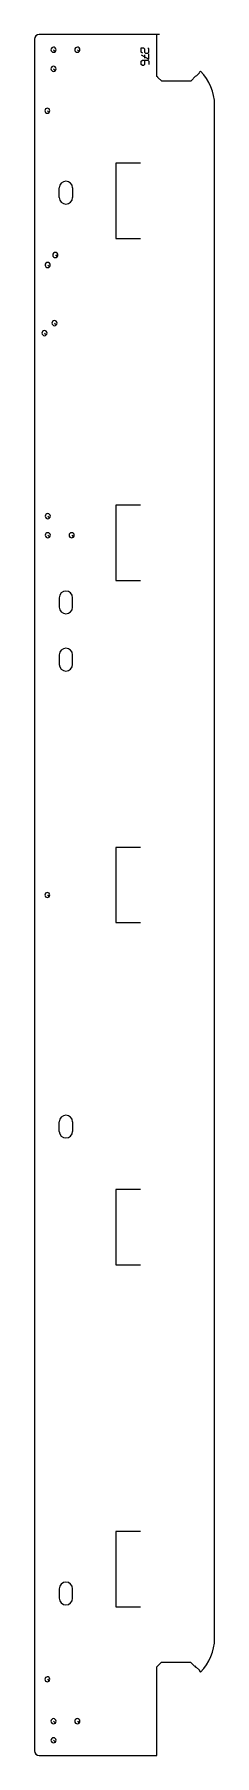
# Model space of a CAD drawing. Extents: x 15 to 204, y 84 to 1890.
import ezdxf

# ---------------------------------------------------------------- set-up
doc = ezdxf.new("R2010")
doc.units = 0

msp = doc.modelspace()

# ---------------------------------------------------------------- linework, layer by layer
for p, q in [((14.95, 1885), (14.95, 89)), ((143.3, 1890.05), (20, 1890.05)), ((146.3, 1890.05), (143.3, 1890.05)), ((143.35, 1846.02), (143.35, 1890)), ((35.04, 1874.04), (36.94, 1872.13)), ((60.04, 1874.04), (61.94, 1872.13)), ((127.04, 1871.5), (127.04, 1876.07)), ((127.04, 1876.07), (129.32, 1876.07)), ((128.18, 1870.36), (127.04, 1871.5)), ((127.04, 1868.5), (135.04, 1863.93)), ((127.04, 1862.07), (128.18, 1863.21)), ((127.04, 1858.64), (127.04, 1862.07)), ((128.18, 1863.21), (133.89, 1863.21)), ((129.32, 1876.07), (130.47, 1874.93)), ((130.47, 1874.93), (130.47, 1871.5)), ((130.47, 1871.5), (131.61, 1870.36)), ((130.47, 1868.5), (130.47, 1865.07)), ((130.47, 1863.21), (130.47, 1858.64)), ((131.61, 1870.36), (133.89, 1870.36)), ((135.04, 1874.93), (133.89, 1876.07)), ((133.89, 1870.36), (135.04, 1871.5)), ((133.89, 1863.21), (135.04, 1862.07)), ((135.04, 1871.5), (135.04, 1874.93)), ((135.04, 1863.93), (135.04, 1869.64)), ((135.04, 1862.07), (135.04, 1858.64)), ((35.04, 1854.04), (36.94, 1852.13)), ((128.18, 1857.5), (127.04, 1858.64)), ((129.32, 1857.5), (128.18, 1857.5)), ((130.47, 1858.64), (129.32, 1857.5)), ((144.33, 1845.04), (143.35, 1846.02)), ((144.54, 1844.73), (144.33, 1845.04)), ((148.62, 1841.05), (144.54, 1844.73)), ((184.3, 1846.48), (178.89, 1841.08)), ((184.66, 1846.12), (184.3, 1846.48)), ((188.12, 1849.59), (184.66, 1846.12)), ((189.25, 1851.43), (187.77, 1849.94)), ((187.77, 1849.94), (188.12, 1849.59)), ((178.6, 1841.05), (148.62, 1841.05)), ((178.89, 1841.08), (178.6, 1841.05)), ((28.54, 1810.04), (30.37, 1808.2)), ((203.95, 207), (203.95, 1816)), ((126.3, 1755), (100.3, 1755)), ((100.3, 1755), (100.3, 1676)), ((41.05, 1719), (41.05, 1729)), ((54.95, 1729), (54.95, 1719)), ((100.3, 1676), (126.3, 1676)), ((28.93, 1648.09), (30.83, 1646.18)), ((36.93, 1658.59), (38.83, 1656.68)), ((25.54, 1576.63), (27.44, 1574.72)), ((36.04, 1587.13), (37.94, 1585.22)), ((126.3, 1396), (100.3, 1396)), ((100.3, 1396), (100.3, 1317)), ((29.04, 1384.54), (30.94, 1382.63)), ((29.04, 1364.54), (30.94, 1362.63)), ((54.04, 1364.54), (55.94, 1362.63)), ((100.3, 1317), (126.3, 1317)), ((41.05, 1299), (41.05, 1289)), ((54.95, 1289), (54.95, 1299)), ((41.05, 1239), (41.05, 1229)), ((54.95, 1229), (54.95, 1239)), ((126.3, 1037), (100.3, 1037)), ((100.3, 1037), (100.3, 958)), ((28.54, 987.04), (30.37, 985.2)), ((100.3, 958), (126.3, 958)), ((41.05, 739), (41.05, 749)), ((54.95, 749), (54.95, 739)), ((126.3, 678), (100.3, 678)), ((100.3, 678), (100.3, 599)), ((100.3, 599), (126.3, 599)), ((126.3, 319), (100.3, 319)), ((100.3, 319), (100.3, 240)), ((41.05, 259), (41.05, 249)), ((54.95, 249), (54.95, 259)), ((100.3, 240), (126.3, 240)), ((143.35, 176.98), (148.3, 181.92)), ((148.3, 181.92), (148.6, 181.95)), ((148.6, 181.95), (178.58, 181.95)), ((178.58, 181.95), (182.66, 178.27)), ((28.54, 164.04), (30.37, 162.2)), ((143.35, 83.95), (143.35, 176.98)), ((182.66, 178.27), (182.86, 177.96)), ((182.86, 177.96), (184.3, 176.52)), ((184.3, 176.52), (184.66, 176.88)), ((184.66, 176.88), (188.12, 173.41)), ((188.12, 173.41), (187.77, 173.06)), ((187.77, 173.06), (189.25, 171.57)), ((35.04, 120.04), (36.94, 118.13)), ((60.04, 120.04), (61.94, 118.13)), ((35.04, 100.04), (36.94, 98.13)), ((20, 83.95), (143.35, 83.95))]:
    msp.add_line(p, q)
for centre, radius, start, end in [((20, 1885), 5.05, 90, 180), ((35, 1874), 2.69, 316.05256, 315), ((60, 1874), 2.69, 316.05256, 315), ((35, 1854), 2.69, 316.05256, 315), ((153.9, 1816), 50.05, 0, 45.06476), ((28.5, 1810), 2.6, 316.0927, 315), ((48, 1729), 6.95, 0, 180), ((48, 1719), 6.95, 180, 270), ((48, 1719), 6.95, 270, 0), ((28.89, 1648.06), 2.7, 315.89986, 315), ((36.89, 1658.56), 2.7, 315.89986, 315), ((36, 1587.09), 2.69, 316.05256, 315), ((25.5, 1576.59), 2.69, 316.05256, 315), ((29, 1384.5), 2.69, 316.05256, 315), ((29, 1364.5), 2.69, 316.05256, 315), ((54, 1364.5), 2.69, 316.05256, 315), ((48, 1299), 6.95, 0, 180), ((48, 1289), 6.95, 180, 270), ((48, 1289), 6.95, 270, 0), ((48, 1239), 6.95, 0, 180), ((48, 1229), 6.95, 180, 270), ((48, 1229), 6.95, 270, 0), ((28.5, 987), 2.6, 316.0927, 315), ((48, 749), 6.95, 0, 180), ((48, 739), 6.95, 180, 270), ((48, 739), 6.95, 270, 0), ((48, 259), 6.95, 0, 180), ((48, 249), 6.95, 180, 270), ((48, 249), 6.95, 270, 0), ((153.9, 207), 50.05, 314.93524, 0), ((28.5, 164), 2.6, 316.0927, 315), ((35, 120), 2.69, 316.05256, 315), ((60, 120), 2.69, 316.05256, 315), ((35, 100), 2.69, 316.05256, 315), ((20, 89), 5.05, 180, 270)]:
    msp.add_arc(centre, radius, start, end)

doc.saveas('drawing.dxf')
